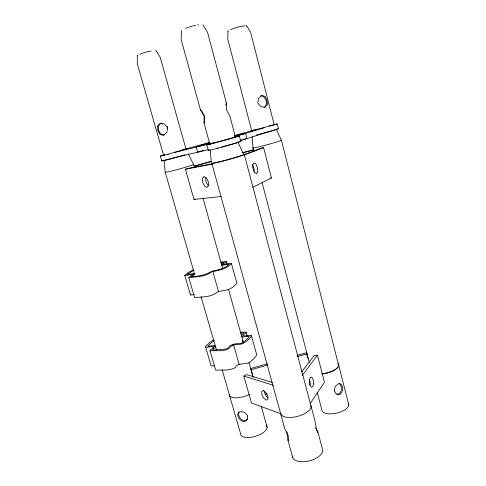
<?xml version="1.0" encoding="UTF-8"?>
<svg xmlns="http://www.w3.org/2000/svg" width="486" height="486" viewBox="0 0 486 486"><rect width="100%" height="100%" fill="white"/><g stroke="black" fill="none" stroke-linecap="round" stroke-linejoin="round"><path stroke-width="0.73" d="M181.43 30.63L181.187 39.597L200.445 109.909L204.138 116.154L204.059 123.092L209.806 144.063M315.621 427.972L317.795 431.55L322.394 448.888A15.485 7.764 -14.4 0 1 310.36 460.613A15.485 7.764 -14.4 0 1 292.675 457.411L292.766 456.032M202.844 24.78L207.565 32.38L226.324 102.789L226.427 109.696L229.842 115.996L235.443 136.997M240.345 332.303L246.086 332.114L245.837 333.013L243.164 335.237L243.942 335.96L251.371 335.498L251.28 336.403L248.68 339.35C245.357 342.332 241.591 345.2 236.755 344.355C234.744 344.556 232.776 345.236 231.075 346.311C226.446 352.478 216.799 350.12 210.055 350.825L210.456 349.817L213.433 347.441L213.214 346.968L211.641 346.53L207.328 347.229L205.621 347.034L205.888 346.093L208.852 343.146L212.862 340.06M155.86 51.012L155.921 50.459L160.143 57.087L185.98 149.081M246.445 26.165L246.536 25.6L250.588 32.228L274.195 124.774M167.093 128.316L167.445 126.348M204.059 123.092L204.521 120.814L204.369 115.765L201.951 111.428L200.445 109.909M317.795 431.55L317.613 432.321L316.301 429.077L314.892 420.603L244.233 154.311A16.834 0.802 -15.3 0 1 229.07 159.353A16.834 0.802 -15.3 0 1 211.835 163.272L284.911 429.174C286.977 432.558 289.158 436.525 288.751 440.583L287.919 440.103L286.734 431.629M225.698 105.195L226.324 102.789M309.892 385.185L310.214 383.964L309.825 379.949M231.36 263.291L231.19 263.916C225.808 269.208 218.542 270.35 211.489 271.929C205.238 276.984 196.441 276.558 188.805 277.597L194.619 297.614C202.206 296.752 211.228 297.511 217.193 292.062C222.874 290.136 229.325 290.792 233.888 286.169L236.682 283.727L236.828 283.022L231.36 263.291L223.931 264.305L223.232 263.88L226.099 262.124L226.427 261.486L220.705 262.154M194.327 294.613L190.469 294.996L190.804 294.255M190.469 294.996L184.771 275.428L188.368 272.482L193.701 269.548M239.203 411.897L238.505 413.003C238.426 416.587 240.692 420.171 244.385 420.809L246.827 419.795L247.52 418.774M310.208 403.465L324.46 382.19L317.455 355.199L314.169 355.46L301.569 372.088M188.805 277.597L192.492 274.973L192.322 274.675L184.771 275.428M302.316 375.429L317.455 355.199M263.989 107.576C268.509 104.988 266.152 95.9 260.964 95.778M214.247 340.322L207.801 345.923L208.445 346.269L214.217 345.497L215.869 346.512L214.879 347.909L212.485 349.641L212.795 350.139L226.099 349.015L227.703 348.353L229.969 345.71L234.355 343.967L241.117 343.31L242.818 342.745L246.657 339.532L249.269 336.591L248.528 336.263L242.617 337.071L241.317 336.47L243.456 335.668M241.645 334.824L243.82 333.214L243.45 332.782L240.072 333.11M193.458 270.398L187.049 274.469L193.464 273.582L195.008 274.116L191.338 276.558L191.593 276.868C199.139 276.255 205.687 274.869 212.121 271.164C218.299 269.845 224.502 268.886 229.173 264.232L222.515 265.186L221.27 264.894L223.475 264.153M221.756 263.746L224.076 262.452L221.033 262.622M280.944 413.786L251.456 402.979L243.863 376.091L246.669 374.621L272.312 382.458M252.866 187.238L271.437 177.943L263.576 147.641L260.241 148.473L243.589 154.84M278.466 128.717L277.233 123.881L250.703 131.202L254.385 130.023M275.173 124.452L270.416 125.959M251.371 335.498L256.62 354.44L256.553 355.418L254.02 358.54L250.266 361.93L248.243 363.097L239.124 364.366L236.56 365.648L235.309 367.647C229.459 370.867 222.066 370.016 215.632 370.028L210.055 350.825M244.501 154.961L263.576 147.641M234.72 136.469L243.662 133.626L234.732 135.788M215.407 346.147L213.214 346.968L213.633 348.426M210.778 143.656L209.162 144.245L236.98 136.572L234.617 137.082M192.322 274.675L194.582 273.91M161.735 160.933L160.344 156.121L164.566 154.791M164.298 154.925L162.421 155.55L163.849 155.271M211.957 163.806L188.568 168.29L185.427 169.25L193.957 199.448L195.196 199.035M240.467 140.661L265.921 132.563A14.908 0.358 -15.3 0 0 276.607 129.082M210.675 143.564L208.725 144.196A16.889 0.328 -15.4 0 0 213.22 143.388A16.889 0.328 -15.4 0 0 234.307 137.574A16.889 0.328 -15.4 0 0 236.536 136.523L234.695 136.961M234.768 136.779L264.645 127.624M240.151 140.399L242.174 139.774M211.465 143.449L214.223 142.635M254.512 129.926L234.732 135.582M209.095 143.564L196.216 146.985L197.638 152.112L203.543 150.478M267.415 363.807L250.788 368.522L253.182 377.069M297.049 355.406L306.441 352.739L307.061 353.863L297.614 356.542M251.116 369.725L267.829 364.986M265.101 394.34L267.294 393.715M255.709 129.628L257.896 129.015M209.897 142.556L196.66 146.596L200.038 145.891M211.623 161.267L194.133 166.103L194.576 167.713M242.951 152.604L253.51 149.858L242.654 152.859M194.169 166.261L211.538 161.461M209.43 142.562L181.624 150.071M174.438 152.507L210.383 143.558M167.148 154.481L187.031 148.765L185.409 149.099M241.493 134.452L245.533 133.383L246.888 138.516L243.522 139.391M269.171 125.941L270.593 125.57M168.259 154.141L160.344 156.121M273.952 124.732L277.233 123.881M208.543 149.615L175.835 157.428A14.908 0.364 -15.5 0 1 163.454 160.653A14.908 0.364 -15.5 0 1 163.922 160.143M270.107 178.24L271.437 177.943M185.427 169.25L212.941 164.001M336.774 394.219L339.289 393.818C341.968 391.26 341.786 387.208 340.139 384.147L339.046 383.533M214.241 365.855L211.088 365.818L205.621 347.034M193.957 199.448L221.094 196.52M162.312 123.45L160.951 123.262C156.03 125.874 158.715 135.454 164.311 135.011M243.863 376.091L273.557 385.325M212.121 271.164L212.838 271.461L218.53 291.588M208.968 185.719L207.765 185.081L205.906 181.448L205.681 177.572M232.885 344.513L233.663 345.066L239.124 364.366M267.95 397.7L266.437 396.43L264.633 392.816L264.603 390.987M280.72 413.92L282.718 416.089A15.68 6.81 -14.6 0 0 301.265 415.184A15.68 6.81 -14.6 0 0 310.84 405.33M164.055 160.374L165.191 172.172L167.7 171.965A14.884 0.626 -15.5 0 0 185.543 167.227A14.884 0.626 -15.5 0 0 193.161 164.359M188.289 153.77L193.574 164.493L194.394 167.421M238.012 142.362L243.796 154.439A16.834 0.802 -15.3 0 1 228.481 159.517A16.834 0.802 -15.3 0 1 211.38 163.387L210.286 150.01M252.343 164.645L253.978 168.132L254.33 172.166M276.4 129.501L281.43 140.296L338.651 365.387M215.62 346.876L216.671 350.521M165.191 172.172L194.582 274.128M201.089 296.709L215.365 346.232M222.084 369.536L240.442 433.208A13.821 6.172 -16.8 0 0 255.994 436.149A13.821 6.172 -16.8 0 0 266.164 425.05M163.563 155.21L137.271 63.727L137.319 55.349L137.368 55.878M202.984 198.112L222.825 268.995M228.554 289.456L243.279 342.065M249.008 362.526L253.103 377.142M261.243 406.235L267.13 427.267M242.326 340.085L242.933 342.247M226.427 261.486L227.223 264.348M246.086 332.114L247.271 336.391M206.811 144.895L208.312 150.356M287.919 440.103L292.675 457.411M239.331 135.922L240.777 141.396M251.748 130.862L227.782 39.251L228.031 30.818L228.043 31.353M317.334 392.633L321.696 409.236A13.833 6.124 -12.7 0 0 339.951 412.183L344.531 410.044A13.833 6.124 -12.7 0 0 348.577 403.672M252.173 136.76L252.975 147.829L253.892 151.31M262.027 182.329L309.321 362.477M306.441 352.739L307.984 358.613M338.76 365.429L348.784 404.862M337.904 363.485A13.991 5.358 -13.2 0 1 335.358 369.536A13.991 5.358 -13.2 0 1 321.957 373.916M239.033 141.687A16.864 0.468 -15.4 0 1 225.844 146.013A16.864 0.468 -15.4 0 1 209.12 149.967M238.438 142.04A14.428 0.401 -15.4 0 1 221.665 147.082M218.178 147.999A14.428 0.401 -15.4 0 1 216.616 148.4M185.081 154.712A12.751 0.31 -15.5 0 1 171.376 158.576A12.751 0.31 -15.5 0 1 163.806 160.362M275.598 129.671A12.758 0.31 -15.3 0 1 271.674 130.874M271.103 131.038A12.758 0.31 -15.3 0 1 256.104 135.108M139.84 54.298A8.396 1.142 -15 0 1 142.088 53.375M142.629 53.181A8.396 1.142 -15 0 1 145.041 52.415M145.672 52.239A8.396 1.142 -15 0 1 151.195 50.981M280.987 140.168A14.89 0.62 -15.2 0 1 267.98 144.506A14.89 0.62 -15.2 0 1 252.975 147.829M338.292 364.026A13.985 5.358 -13.2 0 1 321.896 373.88M230.552 29.719A8.402 1.13 -16.1 0 1 238.936 26.845A8.402 1.13 -16.1 0 1 245.217 26.013M249.427 394.486A13.979 5.401 -16.5 0 1 242.034 397.074L236.828 397.821A13.979 5.401 -16.5 0 1 229.222 394.298M185.567 28.407A9.532 1.476 -15.7 0 1 188.568 27.246M189.242 27.022A9.532 1.476 -15.7 0 1 192.128 26.153M192.851 25.965A9.532 1.476 -15.7 0 1 195.694 25.302M197.602 24.962A9.532 1.476 -15.7 0 1 198.695 24.822M157.549 126.093L157.835 130.527L159.924 134.385L163.436 135.23L166.856 132.417L167.627 127.709L164.475 124.07L160.07 123.456L157.549 126.093M267.33 103.955L267.312 104.842L264.973 107.291L260.757 106.58L257.726 102.935L258.595 98.202L261.942 95.469L265.18 96.514L267.014 100.511L267.33 103.955M247.544 415.98L247.526 418.598L246.11 420.682L243.668 421.696C240.187 420.961 237.375 417.517 237.757 413.896L238.82 412.207L240.813 411.721L243.644 412.031L246.104 413.598L247.544 415.98M334.471 390.896L335.753 393.514L337.946 394.559L340.467 394.164C342.891 391.637 343.335 387.391 341.33 384.469L339.684 383.557L337.898 384.14L335.717 385.872L334.459 388.49L334.471 390.896M313.585 383.77L312.784 386.832L311.24 387.135L309.855 384.462L309.461 380.386L310.281 377.324L311.83 377.075L313.191 379.742L313.585 383.77M257.756 171.376L256.644 173.636L254.688 172.773L253.036 169.25L252.677 165.149L253.82 162.913L255.77 163.831L257.392 167.33L257.756 171.376M204.011 176.704L202.48 178.587L202.723 182.475L204.576 186.12L206.981 187.408L208.537 185.567L208.312 181.649L206.429 177.961L204.011 176.704M263.485 390.647L261.741 391.333L261.796 394.377L263.6 398.01L266.121 400.13L267.883 399.486L267.847 396.43L266.018 392.755L263.485 390.647"/></g></svg>
